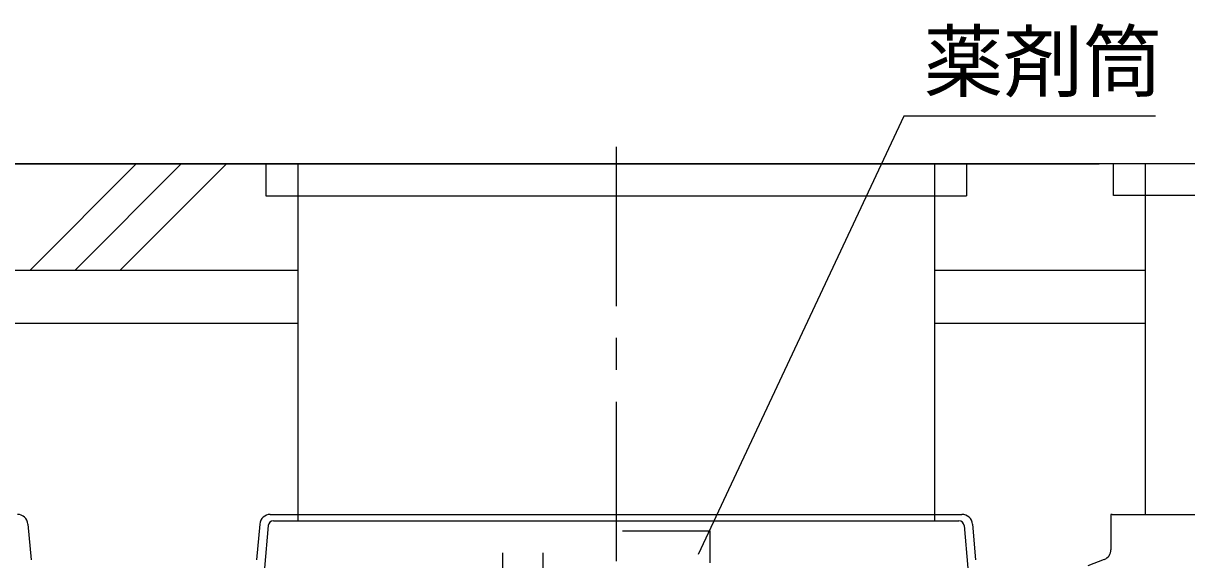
# Model space of a CAD drawing. Units: millimetres, scale not verified. Extents: x -9535 to 7784, y -6883 to 5195.
# Drawn here: x -5277 to -4181, y -2244 to -1739 of the extents above; entities that cross this region are included whole.
import ezdxf
from ezdxf.enums import TextEntityAlignment as Align

# ---------------------------------------------------------------- set-up
doc = ezdxf.new("R2010")
doc.units = ezdxf.units.MM
doc.header["$LTSCALE"] = 30
doc.linetypes.add('CHAIN1', pattern=[8, 5, -1, 1, -1])
for name, color, linetype, lineweight in [('0-0_KUTAI', 4, 'Continuous', 25), ('0-1_KIKI', 3, 'Continuous', 25), ('0-2_SEISAKU', 2, 'Continuous', 25), ('0-3_A-PIPE', 3, 'Continuous', 25)]:
    doc.layers.add(name, color=color, linetype=linetype, lineweight=lineweight)
doc.styles.add('MS Gothic', font='')
doc.styles.get('MS Gothic').set_extended_font_data('MS Gothic')

msp = doc.modelspace()

# ---------------------------------------------------------------- linework, layer by layer
at = {"layer": '0-0_KUTAI'}
for p, q in [((-4447.86, -1826.02), (-4641.61, -2238.67)), ((-4210.71, -1826.02), (-4447.86, -1826.02))]:
    msp.add_line(p, q, dxfattribs=at)
at = {"layer": '0-1_KIKI', "linetype": 'CHAIN1'}
msp.add_line((-4718.79, -1854.9), (-4718.79, -2283.3), dxfattribs=at)
at = {"layer": '0-1_KIKI'}
for p, q in [((-5044.63, -2200.99), (-4392.96, -2200.99)), ((-5018.79, -2200.99), (-5018.79, -2206.99)), ((-4418.79, -2200.99), (-4418.79, -2206.99)), ((-4251.57, -2200.99), (-3735.57, -2200.99)), ((-5273, -2210.12), (-5270.07, -2243.6)), ((-5054.59, -2210.12), (-5057.52, -2243.6)), ((-5046.69, -2211.55), (-5050.19, -2251.6)), ((-5041.71, -2206.99), (-4395.88, -2206.99)), ((-4390.9, -2211.55), (-4387.39, -2251.6)), ((-4382.99, -2210.12), (-4380.06, -2243.6)), ((-4712.65, -2216.44), (-4630.65, -2216.44)), ((-4630.65, -2216.44), (-4630.65, -2246.44)), ((-4825.79, -2237.22), (-4825.79, -2261.75)), ((-4787.75, -2237.22), (-4787.75, -2261.75)), ((-4258.91, -2243.48), (-4274.22, -2249.49))]:
    msp.add_line(p, q, dxfattribs=at)
msp.add_lwpolyline([(-4251.57, -2200.99), (-4252.57, -2200.99), (-4252.57, -2234.17)], dxfattribs=at)
for centre, radius, start, end in [((-5282.96, -2210.99), 10, 5, 90), ((-5044.63, -2210.99), 10, 90, 175), ((-4392.96, -2210.99), 10, 5, 90), ((-5041.71, -2211.99), 5, 90, 175), ((-4395.88, -2211.99), 5, 5, 90), ((-4262.57, -2234.17), 10, 291.448, 0)]:
    msp.add_arc(centre, radius, start, end, dxfattribs=at)
at = {"layer": '0-2_SEISAKU'}
for p, q in [((-3121.23, -1870.99), (-7192.32, -1870.99)), ((-6033.28, -1870.99), (-4263.79, -1870.99)), ((-5270.91, -1970.99), (-5170.91, -1870.99)), ((-5228.48, -1970.99), (-5128.48, -1870.99)), ((-5186.05, -1970.99), (-5086.05, -1870.99)), ((-4388.79, -1870.99), (-5048.79, -1870.99)), ((-4250.06, -1900.89), (-4250.06, -1870.99)), ((-4220.07, -2200.99), (-4220.07, -1870.99)), ((-5048.79, -1900.99), (-4388.79, -1900.99)), ((-3740.07, -1900.89), (-4250.06, -1900.89)), ((-5308.8, -1970.99), (-5018.79, -1970.99)), ((-4418.79, -1970.99), (-4220.07, -1970.99)), ((-5308.8, -2020.99), (-5018.79, -2020.99)), ((-4418.79, -2020.99), (-4220.07, -2020.99))]:
    msp.add_line(p, q, dxfattribs=at)
at = {"layer": '0-3_A-PIPE', "color": 2}
for p, q in [((-5048.79, -1870.99), (-5048.79, -1900.99)), ((-5018.79, -1870.99), (-5018.79, -2200.99)), ((-4418.79, -1870.99), (-4418.79, -2200.99)), ((-4388.79, -1870.99), (-4388.79, -1900.99))]:
    msp.add_line(p, q, dxfattribs=at)

# ---------------------------------------------------------------- texts
at = {"layer": '0-0_KUTAI', "style": 'MS Gothic'}
msp.add_text('薬剤筒', height=54.99, dxfattribs=at).set_placement((-4428.96, -1818.61), align=Align.BOTTOM_LEFT)

doc.saveas('drawing.dxf')
